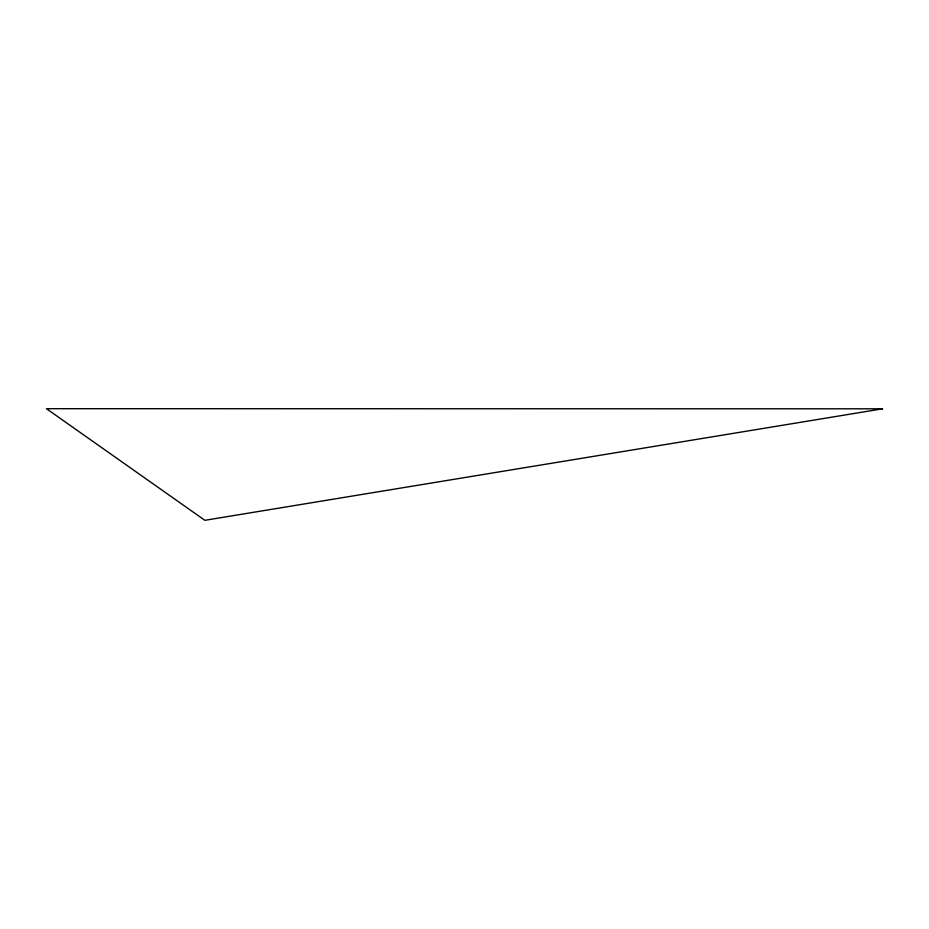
<?xml version="1.0" encoding="UTF-8"?>
<svg xmlns="http://www.w3.org/2000/svg" width="929" height="929" viewBox="0 0 929 929"><rect width="100%" height="100%" fill="white"/><g stroke="black" fill="none" stroke-linecap="round" stroke-linejoin="round"><path stroke-width="1.39" d="M882.55 408.806L204.856 520.31L46.45 408.69L882.55 408.806"/></g></svg>
